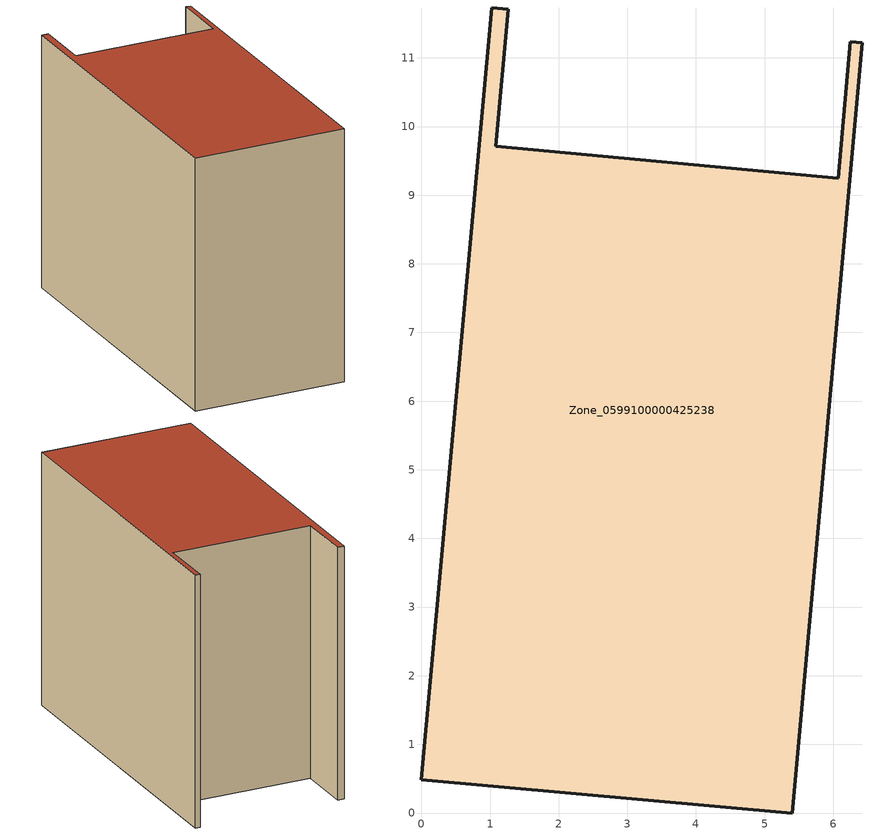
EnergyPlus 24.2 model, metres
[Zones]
Zone_0599100000425238
 floor ground (C_G): 6.08,9.24 6.25,11.24 6.42,11.22 5.4,0 0,0.49 1.02,11.73 1.26,11.71 1.08,9.71 z0
 wall outside (C_F): 5.4,0 6.42,11.22 6.25,11.24 6.08,9.24 1.08,9.71 1.26,11.71 1.02,11.73 0,0.49 5.4,0 z0:8.99
 roof outside (C_R): 1.02,11.73 0,0.49 5.4,0 6.42,11.22 6.25,11.24 6.08,9.24 1.08,9.71 1.26,11.71 z8.99
[BUILDING]
Pand.0599100000425238: North Axis=0; Terrain=City; Loads Convergence Tolerance Value=0.04; Temperature Convergence Tolerance Value=0.4; Solar Distribution=FullExterior; Maximum Number of Warmup Days=25; Minimum Number of Warmup Days=1
[Site:Location]
Rotterdam.The.Hague.AP_ZH_NLD Design_Conditions: Latitude=51.96; Longitude=4.45; Time Zone=1; Elevation=-4.5
[SITE:GROUNDTEMPERATURE:BUILDINGSURFACE]
18, 18, 18, 18, 18, 18, 18, 18, 18, 18, 18, 18
[MATERIAL] Thermal Absorptance=0.9; Solar Absorptance=0.7; Visible Absorptance=0.7
Name | Roughness | Thickness | Conductivity | Density | Specific Heat
G.TI.2006-2014 | MediumSmooth | 0.15 | 0.06 | 540 | 1210
F.TI.2006-2014 | Rough | 0.3 | 0.12 | 1920 | 840
R.TI.2006-2014 | MediumRough | 0.2 | 0.08 | 1500 | 1000
[CONSTRUCTION]
C_G: G.TI.2006-2014
C_F: F.TI.2006-2014
C_R: R.TI.2006-2014
[ZONE]
Zone_0599100000425238: Type=1; Multiplier=1; Ceiling Height=Autocalculate; Volume=Autocalculate; Floor Area=autocalculate; Part of Total Floor Area=Yes
[ZONEINFILTRATION:DESIGNFLOWRATE]
Infil_Zone_0599100000425238: Zone or ZoneList or Space or SpaceList=Zone_0599100000425238; Schedule=AlwaysOn; Design Flow Rate Calculation Method=Flow/Area; Flow Rate per Floor Area=0.0015; Constant Term Coefficient=1; Temperature Term Coefficient=0; Velocity Term Coefficient=0; Velocity Squared Term Coefficient=0
[HVACTEMPLATE:ZONE:IDEALLOADSAIRSYSTEM]
Zone_0599100000425238: Maximum Heating Supply Air Temperature=50; Minimum Cooling Supply Air Temperature=13; Maximum Heating Supply Air Humidity Ratio=0.0156; Minimum Cooling Supply Air Humidity Ratio=0.0077; Heating Limit=NoLimit; Cooling Limit=NoLimit; Dehumidification Control Type=ConstantSensibleHeatRatio; Cooling Sensible Heat Ratio=0.7; Dehumidification Setpoint=60; Humidification Control Type=None; Humidification Setpoint=30; Outdoor Air Method=None; Outdoor Air Flow Rate per Person=0.00944; Outdoor Air Flow Rate per Zone Floor Area=0; Outdoor Air Flow Rate per Zone=0; Demand Controlled Ventilation Type=None; Outdoor Air Economizer Type=NoEconomizer; Heat Recovery Type=None; Sensible Heat Recovery Effectiveness=0.7; Latent Heat Recovery Effectiveness=0.65
[ZONECONTROL:THERMOSTAT]
ThermostatControl_Zone_0599100000425238: Zone or ZoneList=Zone_0599100000425238; Control Type Schedule=DualSetpointControlType; Control 1=Thermostat_Zone_0599100000425238; Temperature Difference Between Cutout And Setpoint=0
[THERMOSTATSETPOINT:DUALSETPOINT]
Thermostat_Zone_0599100000425238: Heating Setpoint Temperature Schedule=HeatingSetpoint_Zone_0599100000425238; Cooling Setpoint Temperature Schedule=CoolingSetpoint_Zone_0599100000425238
[SCHEDULE:COMPACT]
HeatingSetpoint_Zone_0599100000425238: Through: 12/31, For: AllDays, Until: 24:00, 21
CoolingSetpoint_Zone_0599100000425238: Through: 12/31, For: AllDays, Until: 24:00, 24
DualSetpointControlType: Through: 12/31, For: AllDays, Until: 24:00, 4
AlwaysOn: Through: 12/31, For: AllDays, Until: 24:00, 1
